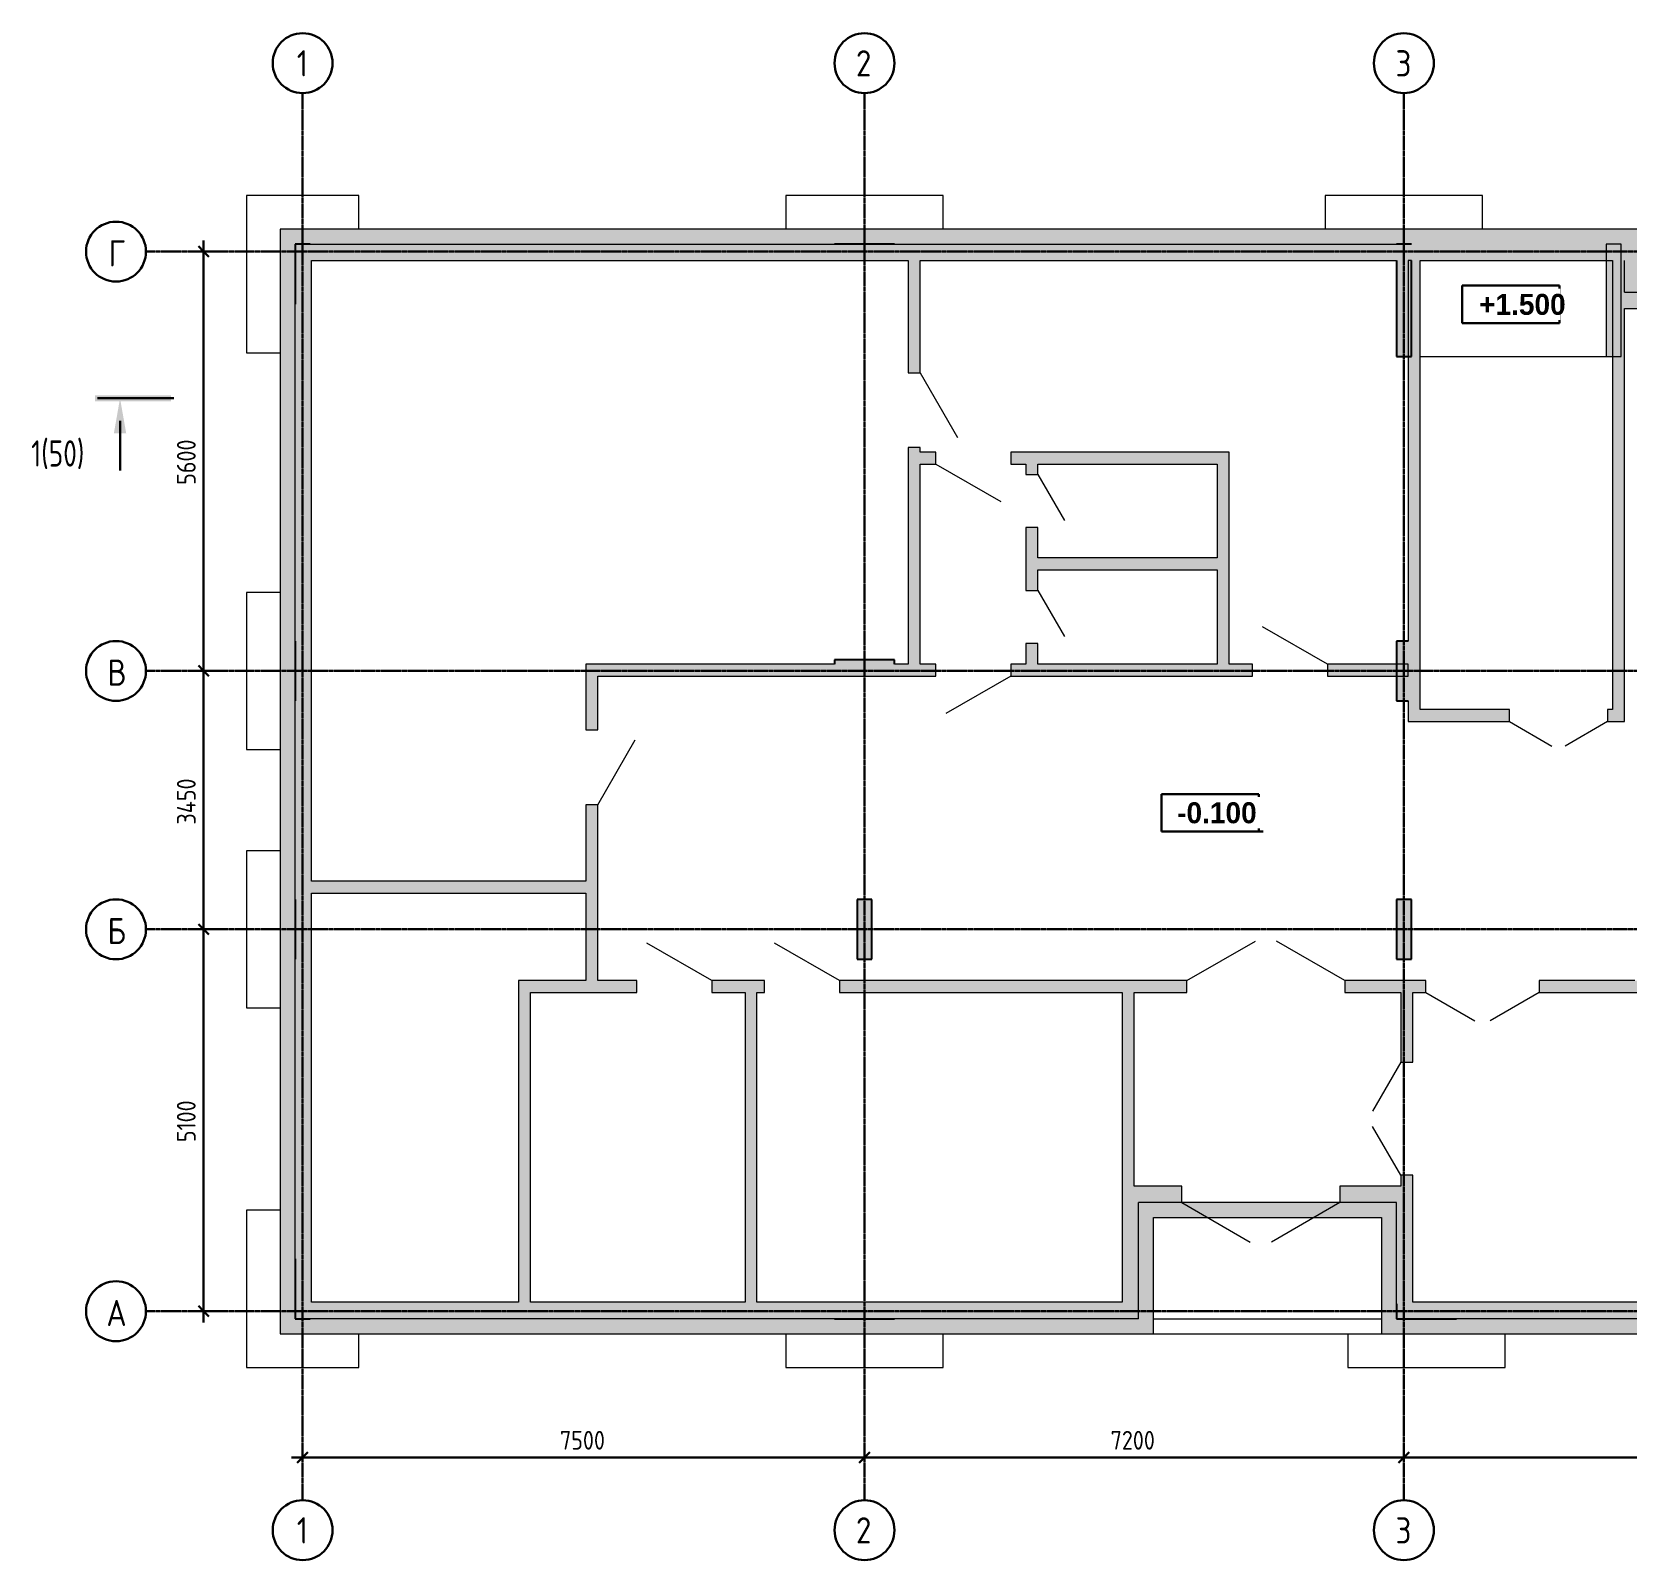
# Model space of a CAD drawing. Header units: millimetres. Extents: x -3614 to 32845, y -3324 to 17085.
# Drawn here: x -3614 to 17666, y -3324 to 17085 of the extents above; entities that cross this region are included whole.
import ezdxf

# ---------------------------------------------------------------- set-up
doc = ezdxf.new("R2010")
doc.units = ezdxf.units.MM
doc.linetypes.add('ADSK_Линия сетки', pattern=[25, 20, -2.5, 0, -2.5])
for name, color, linetype, lineweight in [('A-ANNO-DIMS', 7, 'Continuous', 30), ('A-ANNO-DIMS-100', 7, 'Continuous', 30), ('A-ANNO-NOTE', 7, 'Continuous', 30), ('A-WALL', 7, 'Continuous', 13), ('A-WALL-PATT', 7, 'Continuous', 13), ('G-ANNO-DIMS', 7, 'Continuous', 30), ('G-ANNO-SYMB', 7, 'Continuous', 30), ('I-WALL', 7, 'Continuous', 13), ('S-COLS', 7, 'Continuous', 9), ('S-GRID', 7, 'Continuous', 30), ('S-GRID-IDEN', 7, 'Continuous', 30)]:
    doc.layers.add(name, color=color, linetype=linetype, lineweight=lineweight)
doc.layers.add('A-DOOR', color=5, linetype='Continuous', lineweight=13, true_color=0x0000ff)
doc.layers.add('A-FLOR', color=7, linetype='Continuous', lineweight=13, true_color=0x007f00)
doc.styles.add('GOST Common', font='GOST_Common_SpecSymbol_0.ttf', dxfattribs={"width": 0.9, "height": 350})
doc.styles.add('GOST Common_1', font='GOST_Common_SpecSymbol_0.ttf', dxfattribs={"width": 0.9, "height": 250})
doc.styles.add('GOST Common_2', font='GOST_Common_SpecSymbol_0.ttf', dxfattribs={"width": 0.8, "height": 350})
doc.styles.add('Mipgost_B', font='', dxfattribs={"height": 280})
doc.styles.get('Mipgost_B').set_extended_font_data('Mipgost', bold=True)
doc.dimstyles.new('0_Оси', dxfattribs={"dimscale": 304.8, "dimtxt": 251.428749, "dimasz": 0.463911, "dimexe": 0.492126, "dimexo": 0.492126, "dimgap": 0.098425, "dimtad": 1, "dimdec": 0, "dimzin": 0, "dimdsep": 46, "dimtxsty": 'GOST Common_1', "dimblk1": 'OBLIQUE', "dimblk2": 'OBLIQUE', "dimsah": 1, "dimcen": 0.09, "dimdle": 0.492126, "dimazin": 0, "dimtfac": 1, "dimtdec": 4, "dimtix": 1, "dimtmove": 0, "dimatfit": 3, "dimfxl": 1, "dimtvp": 1, "dimtfill": 1, "dimtolj": 1, "dimtzin": 0, "dimarcsym": 2})

# ---------------------------------------------------------------- blocks, each defined once
blk = doc.blocks.new('AC_Дверь_Однопольная_ДеревяннаяВнутренняя_ГОСТ6629-88 - 960х2080h Л-71763-Этаж 1_ Кладочный план')
at = {"layer": 'A-DOOR', "color": 176, "true_color": 0x00007f}
blk.add_line((500, 80), (-366, 580), dxfattribs=at)
blk = doc.blocks.new('AC_Дверь_Однопольная_ДеревяннаяВнутренняя_ГОСТ6629-88 - 960х2080h-71764-Этаж 1_ Кладочный план')
at = {"layer": 'A-DOOR', "color": 176, "true_color": 0x00007f}
blk.add_line((-500, 80), (366, 580), dxfattribs=at)
blk = doc.blocks.new('Внутренняя дверь 2-Навесная - Один проем вовнутрь_ с порогом - 31173-2003 - ДСВ ДКВн У 2100-2100 М1 ГОСТ 31173-2003-71765-Этаж 1_ Кладочный план')
at = {"layer": 'A-DOOR', "color": 7}
for p, q in [((-1075, -80), (-161, -607)), ((1035, -80), (121, -607))]:
    blk.add_line(p, q, dxfattribs=at)
blk = doc.blocks.new('Внутренняя дверь 2-Навесная - Один проем вовнутрь_ с порогом - 31173-2003 - ДСВ ДКВн У 2100-2100 М1 ГОСТ 31173-2003-46789-Этаж 1_ Кладочный план')
at = {"layer": 'A-DOOR', "color": 7}
for p, q in [((-1075, -110), (-161, -637)), ((1035, -110), (121, -637))]:
    blk.add_line(p, q, dxfattribs=at)
blk = doc.blocks.new('Внутренняя дверь 2-Навесная - Один проем вовнутрь_ с порогом - 31173-2003 - ДСВ ДКВн У 2100-1500 М1 ГОСТ 31173-2003-71762-Этаж 1_ Кладочный план')
at = {"layer": 'A-DOOR', "color": 7}
for p, q in [((-775, -80), (-121, -457)), ((735, -80), (81, -457))]:
    blk.add_line(p, q, dxfattribs=at)
blk = doc.blocks.new('AC_Дверь_Однопольная_ДеревяннаяВнутренняя_ГОСТ6629-88 - 710х2080h-71766-Этаж 1_ Кладочный план')
at = {"layer": 'A-DOOR', "color": 176, "true_color": 0x00007f}
blk.add_line((-355, 80), (260, 435), dxfattribs=at)
blk = doc.blocks.new('Внутренняя дверь 2-Навесная - Один проем вовнутрь_ с порогом - 31173-2003 - ДСВ ДКВн У 2100-1300 М1 ГОСТ 31173-2003-77320-Этаж 1_ Кладочный план')
at = {"layer": 'A-DOOR', "color": 7}
for p, q in [((-675, -80), (-108, -407)), ((635, -80), (68, -407))]:
    blk.add_line(p, q, dxfattribs=at)
blk = doc.blocks.new('Ось сетки - Круг_Ø8 мм-2643-Этаж 1_ Кладочный план')
at = {"layer": 'S-GRID-IDEN'}
for start, end in [(360, 180), (180, 360)]:
    blk.add_arc((0, 0), 4, start, end, dxfattribs=at)
blk = doc.blocks.new('DIMBLOCK1-Этаж 1_ Кладочный план')
at = {"layer": 'A-ANNO-DIMS-100', "color": 150, "true_color": 0x0080ff}
for p, q in [((0, -2005), (0, -1805)), ((0, -1955), (71, -1884)), ((7500, -2005), (7500, -1805)), ((7500, -1955), (7571, -1884)), ((-150, -1955), (7500, -1955)), ((0, -1955), (-71, -2026)), ((0, -1955), (0, -2005)), ((7500, -1955), (7429, -2026)), ((7500, -1955), (7500, -2005))]:
    blk.add_line(p, q, dxfattribs=at)
at = {"layer": 'A-ANNO-DIMS-100', "color": 0, "insert": (3435, -1598), "char_height": 250, "width": 756.84, "attachment_point": 1, "line_spacing_factor": 1.022761, "style": 'GOST Common_1', "bg_fill": 3, "box_fill_scale": 1.25, "bg_fill_color": 256, "bg_fill_true_color": 13158600, "bg_fill_transparency": 0}
blk.add_mtext('7500', dxfattribs=at)
blk = doc.blocks.new('_Oblique')
at = {"color": 0, "linetype": 'ByBlock', "lineweight": -2}
blk.add_line((-0.5, -0.5), (0.5, 0.5), dxfattribs=at)
blk = doc.blocks.new('DIMBLOCK2-Этаж 1_ Кладочный план')
at = {"layer": 'A-ANNO-DIMS-100', "color": 150, "true_color": 0x0080ff}
for p, q in [((7500, -2005), (7500, -1805)), ((7500, -1955), (7571, -1884)), ((14700, -2005), (14700, -1805)), ((14700, -1955), (14771, -1884)), ((7500, -1955), (7429, -2026)), ((7500, -1955), (14700, -1955)), ((7500, -1955), (7500, -2005)), ((14700, -1955), (14629, -2026)), ((14700, -1955), (14700, -2005))]:
    blk.add_line(p, q, dxfattribs=at)
at = {"layer": 'A-ANNO-DIMS-100', "color": 0, "insert": (10785, -1598), "char_height": 250, "width": 756.84, "attachment_point": 1, "line_spacing_factor": 1.022761, "style": 'GOST Common_1', "bg_fill": 3, "box_fill_scale": 1.25, "bg_fill_color": 256, "bg_fill_true_color": 13158600, "bg_fill_transparency": 0}
blk.add_mtext('7200', dxfattribs=at)
blk = doc.blocks.new('DIMBLOCK3-Этаж 1_ Кладочный план')
at = {"layer": 'A-ANNO-DIMS-100', "color": 150, "true_color": 0x0080ff}
for p, q in [((14700, -2005), (14700, -1805)), ((14700, -1955), (14771, -1884)), ((21900, -2005), (21900, -1805)), ((21900, -1955), (21971, -1884)), ((14700, -1955), (14629, -2026)), ((14700, -1955), (21900, -1955)), ((14700, -1955), (14700, -2005)), ((21900, -1955), (21829, -2026)), ((21900, -1955), (21900, -2005))]:
    blk.add_line(p, q, dxfattribs=at)
at = {"layer": 'A-ANNO-DIMS-100', "color": 0, "insert": (17985, -1598), "char_height": 250, "width": 756.84, "attachment_point": 1, "line_spacing_factor": 1.022761, "style": 'GOST Common_1', "bg_fill": 3, "box_fill_scale": 1.25, "bg_fill_color": 256, "bg_fill_true_color": 13158600, "bg_fill_transparency": 0}
blk.add_mtext('7200', dxfattribs=at)
blk = doc.blocks.new('DIMBLOCK5-Этаж 1_ Кладочный план')
at = {"layer": 'A-ANNO-DIMS-100', "color": 150, "true_color": 0x0080ff}
for p, q in [((-1322, 14300), (-1322, 8550)), ((-1322, 14150), (-1392, 14221)), ((-1372, 14150), (-1172, 14150)), ((-1322, 14150), (-1372, 14150)), ((-1322, 14150), (-1251, 14079)), ((-1322, 8550), (-1392, 8621)), ((-1372, 8550), (-1172, 8550)), ((-1322, 8550), (-1372, 8550)), ((-1322, 8550), (-1251, 8479))]:
    blk.add_line(p, q, dxfattribs=at)
at = {"layer": 'A-ANNO-DIMS-100', "color": 0, "insert": (-1678, 11035), "char_height": 250, "width": 756.84, "attachment_point": 1, "rotation": 90, "line_spacing_factor": 1.022761, "style": 'GOST Common_1', "bg_fill": 3, "box_fill_scale": 1.25, "bg_fill_color": 256, "bg_fill_true_color": 13158600, "bg_fill_transparency": 0}
blk.add_mtext('5600', dxfattribs=at)
blk = doc.blocks.new('DIMBLOCK6-Этаж 1_ Кладочный план')
at = {"layer": 'A-ANNO-DIMS-100', "color": 150, "true_color": 0x0080ff}
for p, q in [((-1322, 8550), (-1392, 8621)), ((-1372, 8550), (-1172, 8550)), ((-1322, 8550), (-1372, 8550)), ((-1322, 8550), (-1322, 5100)), ((-1322, 8550), (-1251, 8479)), ((-1322, 5100), (-1392, 5171)), ((-1372, 5100), (-1172, 5100)), ((-1322, 5100), (-1372, 5100)), ((-1322, 5100), (-1251, 5029))]:
    blk.add_line(p, q, dxfattribs=at)
at = {"layer": 'A-ANNO-DIMS-100', "color": 0, "insert": (-1678, 6499), "char_height": 250, "width": 782.41, "attachment_point": 1, "rotation": 90, "line_spacing_factor": 1.022761, "style": 'GOST Common_1', "bg_fill": 3, "box_fill_scale": 1.25, "bg_fill_color": 256, "bg_fill_true_color": 13158600, "bg_fill_transparency": 0}
blk.add_mtext('3450', dxfattribs=at)
blk = doc.blocks.new('DIMBLOCK7-Этаж 1_ Кладочный план')
at = {"layer": 'A-ANNO-DIMS-100', "color": 150, "true_color": 0x0080ff}
for p, q in [((-1322, 5100), (-1392, 5171)), ((-1372, 5100), (-1172, 5100)), ((-1322, 5100), (-1372, 5100)), ((-1322, 5100), (-1322, -150)), ((-1322, 5100), (-1251, 5029)), ((-1322, 0), (-1392, 71)), ((-1372, 0), (-1172, 0)), ((-1322, 0), (-1372, 0)), ((-1322, 0), (-1251, -71))]:
    blk.add_line(p, q, dxfattribs=at)
at = {"layer": 'A-ANNO-DIMS-100', "color": 0, "insert": (-1678, 2258), "char_height": 250, "width": 700.59, "attachment_point": 1, "rotation": 90, "line_spacing_factor": 1.022761, "style": 'GOST Common_1', "bg_fill": 3, "box_fill_scale": 1.25, "bg_fill_color": 256, "bg_fill_true_color": 13158600, "bg_fill_transparency": 0}
blk.add_mtext('5100', dxfattribs=at)
blk = doc.blocks.new('Разрез - Номер вида спереди_лист 3_5 мм-93906-Этаж 1_ Кладочный план')
at = {"layer": 'G-ANNO-SYMB'}
for points in [[(9.8, 0.4), (9.8, -0.39), (-0.33, -0.39), (-0.33, 0.4)], [(2.18, -4.67), (3, 0), (3.82, -4.67)]]:
    blk.add_hatch(color=256, dxfattribs=at).paths.add_polyline_path(points)
blk.add_line((3, -3), (3, -9.66), dxfattribs=at)
blk = doc.blocks.new('Высотные отметки - Рамка вверх-88962-Этаж 1_ Кладочный план')
at = {"layer": 'A-ANNO-NOTE'}
for p, q in [((-13, 0), (-13, 5)), ((-13, 5), (0, 5)), ((0, 5), (0, 0)), ((0, 0), (-13, 0))]:
    blk.add_line(p, q, dxfattribs=at)

msp = doc.modelspace()

# ---------------------------------------------------------------- hatches: boundary and pattern name
at = {"layer": 'A-WALL-PATT', "true_color": 0xafbeb9}
for points in [[(-300, -300), (-100, -300), (-100, 14450), (-300, 14450), (-300, 6464.3)], [(17642.5, 14250), (17642.5, 14450), (-100, 14450), (-100, 14250), (17475.6, 14250)], [(17642.5, 13610), (17842.5, 13610), (17842.5, 14450), (17642.5, 14450), (17642.5, 13810.2)], [(14400, 1250), (14600, 1250), (14600, 1450), (11157.5, 1450), (11157.5, 1250), (11357.5, 1250)], [(11357.5, -300), (11357.5, 1250), (11157.5, 1250), (11157.5, -300)], [(14600, -100), (14600, 1250), (14400, 1250), (14400, -100)], [(-100, -300), (11157.5, -300), (11157.5, -100), (-100, -100)], [(30000, -300), (30000, -100), (14400, -100), (14400, -300), (25404.3, -300)]]:
    msp.add_hatch(color=9, dxfattribs=at).paths.add_polyline_path(points)
at = {"layer": 'A-WALL-PATT', "true_color": 0xff0000}
for points in [[(-100, 13450), (100, 13450), (100, 14250), (-100, 14250)], [(7100, 14050), (7900, 14050), (7900, 14250), (7100, 14250)], [(14600, 12750), (14800, 12750), (14800, 14250), (14600, 14250), (14600, 14030)], [(100, 8150), (100, 8950), (-100, 8950), (-100, 8150)], [(14800, 8150), (14800, 8950), (14600, 8950), (14600, 8150), (14757.5, 8150)], [(7900, 8500), (7900, 8700), (7100, 8700), (7100, 8500)], [(100, 4700), (100, 5500), (-100, 5500), (-100, 4700)], [(100, -100), (100, 700), (-100, 700), (-100, -100)], [(7900, -100), (7900, 100), (7100, 100), (7100, -100)], [(15400, -100), (15400, 100), (14600, 100), (14600, -100), (14832.7, -100)]]:
    msp.add_hatch(color=1, dxfattribs=at).paths.add_polyline_path(points)
at = {"layer": 'A-WALL-PATT', "true_color": 0x800000}
for points in [[(100, 120), (120, 120), (120, 14250), (100, 14250), (100, 13450), (-100, 13450), (-100, 8950), (100, 8950), (100, 8150), (-100, 8150), (-100, 5500), (100, 5500), (100, 4700), (-100, 4700), (-100, 700), (100, 700)], [(14917.5, 8034.6), (14917.5, 14030), (14757.5, 14030), (14757.5, 8950), (14800, 8950), (14800, 8150), (14757.5, 8150), (14757.5, 8034.6), (14832.7, 8034.6)], [(17642.5, 8034.6), (17642.5, 14030), (17482.5, 14030), (17482.5, 8034.6)], [(12207.5, 8640), (12367.5, 8640), (12367.5, 11472.5), (12207.5, 11472.5), (12207.5, 9900)], [(12207.5, 9900), (12207.5, 10060), (9812.5, 10060), (9812.5, 9900)], [(3780, 5582.5), (3780, 5742.5), (120, 5742.5), (120, 5582.5)], [(3040, 120), (3040, 4415), (2880, 4415), (2880, 120)], [(6065, 120), (6065, 4255), (5905, 4255), (5905, 120)], [(11097.5, 1670), (11097.5, 4255), (10937.5, 4255), (10937.5, 1670)], [(11157.5, -100), (11157.5, 1450), (10937.5, 1450), (10937.5, -100)], [(14600, 120), (14820, 120), (14820, 1450), (14600, 1450), (14600, 587.5)], [(10937.5, -100), (10937.5, 120), (100, 120), (100, -100), (7100, -100), (7100, 100), (7900, 100), (7900, -100)], [(18830, -100), (18830, 120), (14600, 120), (14600, 100), (15400, 100), (15400, -100)]]:
    msp.add_hatch(color=16, dxfattribs=at).paths.add_polyline_path(points)
h = msp.add_hatch(color=16, dxfattribs=at)
h.paths.add_polyline_path([(17482.5, 14030), (17642.5, 14030), (17642.5, 14250), (14800, 14250), (14800, 14030), (17475.6, 14030)])
h.paths.add_polyline_path([(14600, 14030), (14600, 14250), (7900, 14250), (7900, 14050), (7100, 14050), (7100, 14250), (120, 14250), (120, 14030), (8242.5, 14030)])
h = msp.add_hatch(color=16, dxfattribs=at)
h.paths.add_polyline_path([(8082.5, 8640), (8242.5, 8640), (8242.5, 11532.5), (8082.5, 11532.5)])
h.paths.add_polyline_path([(8082.5, 12532.5), (8242.5, 12532.5), (8242.5, 14030), (8082.5, 14030)])
h = msp.add_hatch(color=16, dxfattribs=at)
h.paths.add_polyline_path([(19324.3, 13390), (19324.3, 13610), (19107.5, 13610), (19107.5, 13390), (19207.5, 13390)])
h.paths.add_polyline_path([(17867.5, 13390), (17867.5, 13610), (17642.5, 13610), (17642.5, 13390)])
h = msp.add_hatch(color=16, dxfattribs=at)
h.paths.add_polyline_path([(12207.5, 11312.5), (12207.5, 11472.5), (9452.5, 11472.5), (9452.5, 11312.5), (9812.5, 11312.5)])
h.paths.add_polyline_path([(8242.5, 11312.5), (8452.5, 11312.5), (8452.5, 11472.5), (8242.5, 11472.5)])
h = msp.add_hatch(color=16, dxfattribs=at)
h.paths.add_polyline_path([(9652.5, 8640), (9812.5, 8640), (9812.5, 8915), (9652.5, 8915)])
h.paths.add_polyline_path([(9652.5, 9625), (9812.5, 9625), (9812.5, 10465), (9652.5, 10465)])
h.paths.add_polyline_path([(9652.5, 11175), (9812.5, 11175), (9812.5, 11312.5), (9652.5, 11312.5)])
h = msp.add_hatch(color=16, dxfattribs=at)
h.paths.add_polyline_path([(14757.5, 8480), (14757.5, 8640), (13680, 8640), (13680, 8480)])
h.paths.add_polyline_path([(12680, 8480), (12680, 8640), (9452.5, 8640), (9452.5, 8480), (9546.9, 8480)])
h.paths.add_polyline_path([(8452.5, 8480), (8452.5, 8640), (7900, 8640), (7900, 8500), (7100, 8500), (7100, 8640), (3780, 8640), (3780, 8480), (4261.1, 8480)])
h = msp.add_hatch(color=16, dxfattribs=at)
h.paths.add_polyline_path([(3940, 4415), (3940, 6762.5), (3780, 6762.5), (3780, 4415)])
h.paths.add_polyline_path([(3940, 7762.5), (3940, 8480), (3780, 8480), (3780, 7762.5)])
h = msp.add_hatch(color=16, dxfattribs=at)
h.paths.add_polyline_path([(17642.5, 7874.6), (17642.5, 8034.6), (17417.5, 8034.6), (17417.5, 7874.6)])
h.paths.add_polyline_path([(16107.5, 7874.6), (16107.5, 8034.6), (14757.5, 8034.6), (14757.5, 7874.6), (14832.7, 7874.6)])
h = msp.add_hatch(color=16, dxfattribs=at)
h.paths.add_polyline_path([(18830, 4255), (18830, 4415), (16505, 4415), (16505, 4255)])
h.paths.add_polyline_path([(14995, 4255), (14995, 4415), (13913.7, 4415), (13913.7, 4255), (14832.7, 4255)])
h.paths.add_polyline_path([(11803.7, 4255), (11803.7, 4415), (7165, 4415), (7165, 4255), (11097.5, 4255)])
h.paths.add_polyline_path([(6065, 4255), (6165, 4255), (6165, 4415), (5462.5, 4415), (5462.5, 4255), (5905, 4255)])
h.paths.add_polyline_path([(4261.1, 4255), (4462.5, 4255), (4462.5, 4415), (3040, 4415), (3040, 4255)])
h = msp.add_hatch(color=16, dxfattribs=at)
h.paths.add_polyline_path([(14820, 1670), (14820, 1815), (14660, 1815), (14660, 1670)])
h.paths.add_polyline_path([(14820, 3325), (14820, 4255), (14660, 4255), (14660, 3325)])
h = msp.add_hatch(color=16, dxfattribs=at)
h.paths.add_polyline_path([(14820, 1450), (14820, 1670), (13845, 1670), (13845, 1450), (14600, 1450)])
h.paths.add_polyline_path([(11735, 1450), (11735, 1670), (10937.5, 1670), (10937.5, 1450), (11157.5, 1450)])
at = {"layer": 'S-COLS', "true_color": 0xff0000}
for points in [[(17600, 12750), (17600, 14250), (17400, 14250), (17400, 12750), (17475.6, 12750)], [(7600, 4700), (7600, 5500), (7400, 5500), (7400, 4700)], [(14800, 4700), (14800, 5500), (14600, 5500), (14600, 4700)]]:
    msp.add_hatch(color=1, dxfattribs=at).paths.add_polyline_path(points)

# ---------------------------------------------------------------- linework, layer by layer
at = {"layer": 'A-FLOR'}
for p, q in [((750, 14900), (-750, 14900)), ((-750, 14900), (-750, 12800)), ((750, 14450), (750, 14900)), ((8550, 14900), (6450, 14900)), ((6450, 14900), (6450, 14450)), ((8550, 14450), (8550, 14900)), ((15750, 14900), (13650, 14900)), ((13650, 14900), (13650, 14450)), ((15750, 14450), (15750, 14900)), ((-750, 12800), (-300, 12800)), ((14917.5, 12750), (17400, 12750)), ((-750, 9600), (-750, 7500)), ((-300, 9600), (-750, 9600)), ((-750, 7500), (-300, 7500)), ((-750, 6150), (-750, 4050)), ((-300, 6150), (-750, 6150)), ((-750, 4050), (-300, 4050)), ((-750, 1350), (-750, -750)), ((-300, 1350), (-750, 1350)), ((11357.5, -100), (14400, -100)), ((750, -750), (750, -300)), ((6450, -300), (6450, -750)), ((8550, -750), (8550, -300)), ((11357.5, -300), (14400, -300)), ((13950, -300), (13950, -750)), ((16050, -750), (16050, -300)), ((-750, -750), (750, -750)), ((6450, -750), (8550, -750)), ((13950, -750), (16050, -750))]:
    msp.add_line(p, q, dxfattribs=at)
at = {"layer": 'A-WALL'}
for p, q in [((-300, 14450), (-300, -300)), ((17842.5, 14450), (-300, 14450)), ((-100, -100), (-100, 14250)), ((-100, 14250), (14800, 14250)), ((17642.5, 13610), (19324.3, 13610)), ((14600, 1450), (11157.5, 1450)), ((14600, -100), (14600, 1450)), ((11357.5, 1250), (14400, 1250)), ((11357.5, -300), (11357.5, 1250)), ((14400, 1250), (14400, -300)), ((11157.5, -100), (-100, -100)), ((30000, -100), (14600, -100)), ((-300, -300), (11357.5, -300)), ((14400, -300), (30200, -300))]:
    msp.add_line(p, q, dxfattribs=at)
at = {"layer": 'A-WALL', "color": 1, "lineweight": 25, "true_color": 0xff0000}
for p, q in [((100, 14250), (-100, 14250)), ((-100, 14250), (-100, 13450)), ((7900, 14250), (7100, 14250)), ((14800, 14250), (14600, 14250)), ((14600, 14030), (14600, 12750)), ((14800, 12750), (14800, 14030)), ((14600, 12750), (14800, 12750)), ((-100, 8950), (-100, 8150)), ((14757.5, 8950), (14600, 8950)), ((14600, 8950), (14600, 8150)), ((7100, 8700), (7100, 8640)), ((7900, 8700), (7100, 8700)), ((7900, 8640), (7900, 8700)), ((14600, 8150), (14757.5, 8150)), ((-100, 5500), (-100, 4700)), ((-100, 700), (-100, -100)), ((14600, 100), (14600, -100)), ((-100, -100), (100, -100)), ((7100, -100), (7900, -100)), ((14600, -100), (15400, -100))]:
    msp.add_line(p, q, dxfattribs=at)
at = {"layer": 'G-ANNO-DIMS'}
msp.add_line((12820.1, 6406.6), (12764.8, 6406.6), dxfattribs=at)
at = {"layer": 'I-WALL'}
for p, q in [((120, 5742.5), (120, 14030)), ((120, 14030), (8082.5, 14030)), ((8082.5, 14030), (8082.5, 12532.5)), ((8242.5, 14030), (14600, 14030)), ((8242.5, 12532.5), (8242.5, 14030)), ((14757.5, 14030), (14757.5, 8950)), ((14800, 14030), (14757.5, 14030)), ((14917.5, 14030), (17482.5, 14030)), ((14917.5, 8034.6), (14917.5, 14030)), ((17482.5, 14030), (17482.5, 8034.6)), ((17642.5, 13610), (17642.5, 14030)), ((17642.5, 7874.6), (17642.5, 13390)), ((17642.5, 13390), (17867.5, 13390)), ((8082.5, 12532.5), (8242.5, 12532.5)), ((8242.5, 11532.5), (8082.5, 11532.5)), ((8082.5, 11532.5), (8082.5, 8640)), ((8242.5, 11472.5), (8242.5, 11532.5)), ((8452.5, 11472.5), (8242.5, 11472.5)), ((8242.5, 8640), (8242.5, 11312.5)), ((8242.5, 11312.5), (8452.5, 11312.5)), ((8452.5, 11312.5), (8452.5, 11472.5)), ((12367.5, 11472.5), (9452.5, 11472.5)), ((9452.5, 11472.5), (9452.5, 11312.5)), ((9452.5, 11312.5), (9652.5, 11312.5)), ((9652.5, 11312.5), (9652.5, 11175)), ((9812.5, 11312.5), (12207.5, 11312.5)), ((9812.5, 11175), (9812.5, 11312.5)), ((12207.5, 11312.5), (12207.5, 10060)), ((12367.5, 8640), (12367.5, 11472.5)), ((9652.5, 11175), (9812.5, 11175)), ((9812.5, 10465), (9652.5, 10465)), ((9652.5, 10465), (9652.5, 9625)), ((9812.5, 10060), (9812.5, 10465)), ((12207.5, 10060), (9812.5, 10060)), ((9812.5, 9900), (12207.5, 9900)), ((9812.5, 9625), (9812.5, 9900)), ((12207.5, 9900), (12207.5, 8640)), ((9652.5, 9625), (9812.5, 9625)), ((9812.5, 8915), (9652.5, 8915)), ((9652.5, 8915), (9652.5, 8640)), ((9812.5, 8640), (9812.5, 8915)), ((7100, 8640), (3780, 8640)), ((3780, 8640), (3780, 7762.5)), ((8082.5, 8640), (7900, 8640)), ((8452.5, 8640), (8242.5, 8640)), ((8452.5, 8480), (8452.5, 8640)), ((9652.5, 8640), (9452.5, 8640)), ((9452.5, 8640), (9452.5, 8480)), ((12207.5, 8640), (9812.5, 8640)), ((12680, 8640), (12367.5, 8640)), ((12680, 8480), (12680, 8640)), ((14757.5, 8640), (13680, 8640)), ((13680, 8640), (13680, 8480)), ((14757.5, 8480), (14757.5, 8640)), ((3940, 8480), (8452.5, 8480)), ((3940, 7762.5), (3940, 8480)), ((9452.5, 8480), (12680, 8480)), ((13680, 8480), (14757.5, 8480)), ((14757.5, 8150), (14757.5, 7874.6)), ((14757.5, 7874.6), (16107.5, 7874.6)), ((16107.5, 8034.6), (14917.5, 8034.6)), ((16107.5, 7874.6), (16107.5, 8034.6)), ((17482.5, 8034.6), (17417.5, 8034.6)), ((17417.5, 8034.6), (17417.5, 7874.6)), ((17417.5, 7874.6), (17642.5, 7874.6)), ((3780, 7762.5), (3940, 7762.5)), ((3940, 6762.5), (3780, 6762.5)), ((3780, 6762.5), (3780, 5742.5)), ((3940, 4415), (3940, 6762.5)), ((3780, 5742.5), (120, 5742.5)), ((120, 120), (120, 5582.5)), ((120, 5582.5), (3780, 5582.5)), ((3780, 5582.5), (3780, 4415)), ((3780, 4415), (2880, 4415)), ((2880, 4415), (2880, 120)), ((4462.5, 4415), (3940, 4415)), ((4462.5, 4255), (4462.5, 4415)), ((6165, 4415), (5462.5, 4415)), ((5462.5, 4415), (5462.5, 4255)), ((6165, 4255), (6165, 4415)), ((11803.7, 4415), (7165, 4415)), ((7165, 4415), (7165, 4255)), ((11803.7, 4255), (11803.7, 4415)), ((14995, 4415), (13913.7, 4415)), ((13913.7, 4415), (13913.7, 4255)), ((14995, 4255), (14995, 4415)), ((17782.5, 4415), (16505, 4415)), ((16505, 4415), (16505, 4255)), ((3040, 4255), (4462.5, 4255)), ((3040, 120), (3040, 4255)), ((5462.5, 4255), (5905, 4255)), ((5905, 4255), (5905, 120)), ((6065, 4255), (6165, 4255)), ((6065, 120), (6065, 4255)), ((7165, 4255), (10937.5, 4255)), ((10937.5, 4255), (10937.5, 120)), ((11097.5, 4255), (11803.7, 4255)), ((11097.5, 1670), (11097.5, 4255)), ((13913.7, 4255), (14660, 4255)), ((14660, 4255), (14660, 3325)), ((14820, 3325), (14820, 4255)), ((14820, 4255), (14995, 4255)), ((16505, 4255), (18830, 4255)), ((14660, 3325), (14820, 3325)), ((14820, 1815), (14660, 1815)), ((14660, 1815), (14660, 1670)), ((14820, 120), (14820, 1815)), ((11735, 1670), (11097.5, 1670)), ((11735, 1450), (11735, 1670)), ((14660, 1670), (13845, 1670)), ((13845, 1670), (13845, 1450)), ((11157.5, -100), (11157.5, 1450)), ((2880, 120), (120, 120)), ((5905, 120), (3040, 120)), ((10937.5, 120), (6065, 120)), ((18830, 120), (14820, 120))]:
    msp.add_line(p, q, dxfattribs=at)
at = {"layer": 'S-COLS', "color": 1, "true_color": 0xff0000}
for p, q in [((17600, 14250), (17400, 14250)), ((17400, 14250), (17400, 12750)), ((17600, 12750), (17600, 14250)), ((17400, 12750), (17600, 12750))]:
    msp.add_line(p, q, dxfattribs=at)
at = {"layer": 'S-COLS', "color": 1, "lineweight": 25, "true_color": 0xff0000}
for p, q in [((7600, 5500), (7400, 5500)), ((7400, 5500), (7400, 4700)), ((7600, 4700), (7600, 5500)), ((14800, 5500), (14600, 5500)), ((14600, 5500), (14600, 4700)), ((14800, 4700), (14800, 5500)), ((7400, 4700), (7600, 4700)), ((14600, 4700), (14800, 4700))]:
    msp.add_line(p, q, dxfattribs=at)
at = {"layer": 'S-GRID', "color": 150, "linetype": 'ADSK_Линия сетки', "true_color": 0x0080ff}
for p, q in [((0, -2523.6), (0, 16266.7)), ((7500, -2523.6), (7500, 16266.7)), ((14700, -2523.6), (14700, 16266.7)), ((-2091.2, 14150), (32027.3, 14150)), ((-2091.2, 8550), (32027.3, 8550)), ((-2091.2, 5100), (32027.3, 5100)), ((-2091.2, 0), (32027.3, 0))]:
    msp.add_line(p, q, dxfattribs=at)

# ---------------------------------------------------------------- block references
at = {"layer": 'A-DOOR', "color": 8, "true_color": 0x7f7f7f}
for name, p, rotation in [('AC_Дверь_Однопольная_ДеревяннаяВнутренняя_ГОСТ6629-88 - 960х2080h-71764-Этаж 1_ Кладочный план', (8162.5, 12032.5), 269.9999999999999), ('AC_Дверь_Однопольная_ДеревяннаяВнутренняя_ГОСТ6629-88 - 960х2080h Л-71763-Этаж 1_ Кладочный план', (8952.5, 11392.5), 180), ('AC_Дверь_Однопольная_ДеревяннаяВнутренняя_ГОСТ6629-88 - 710х2080h-71766-Этаж 1_ Кладочный план', (9732.5, 10820), 269.9999999999999), ('AC_Дверь_Однопольная_ДеревяннаяВнутренняя_ГОСТ6629-88 - 710х2080h-71766-Этаж 1_ Кладочный план', (9732.5, 9270), 269.9999999999999), ('AC_Дверь_Однопольная_ДеревяннаяВнутренняя_ГОСТ6629-88 - 960х2080h-71764-Этаж 1_ Кладочный план', (8952.5, 8560), 180), ('AC_Дверь_Однопольная_ДеревяннаяВнутренняя_ГОСТ6629-88 - 960х2080h Л-71763-Этаж 1_ Кладочный план', (3860, 7262.5), 269.9999999999999)]:
    msp.add_blockref(name, p, dxfattribs=dict(at, rotation=rotation))
for p in [(13180, 8560), (4962.5, 4335), (6665, 4335)]:
    msp.add_blockref('AC_Дверь_Однопольная_ДеревяннаяВнутренняя_ГОСТ6629-88 - 960х2080h Л-71763-Этаж 1_ Кладочный план', p, dxfattribs=at)
at = {"layer": 'A-DOOR', "color": 7}
for name, p in [('Внутренняя дверь 2-Навесная - Один проем вовнутрь_ с порогом - 31173-2003 - ДСВ ДКВн У 2100-1300 М1 ГОСТ 31173-2003-77320-Этаж 1_ Кладочный план', (16782.5, 7954.6)), ('Внутренняя дверь 2-Навесная - Один проем вовнутрь_ с порогом - 31173-2003 - ДСВ ДКВн У 2100-1500 М1 ГОСТ 31173-2003-71762-Этаж 1_ Кладочный план', (15770, 4335)), ('Внутренняя дверь 2-Навесная - Один проем вовнутрь_ с порогом - 31173-2003 - ДСВ ДКВн У 2100-2100 М1 ГОСТ 31173-2003-46789-Этаж 1_ Кладочный план', (12810, 1560))]:
    msp.add_blockref(name, p, dxfattribs=at)
for name, p, rotation in [('Внутренняя дверь 2-Навесная - Один проем вовнутрь_ с порогом - 31173-2003 - ДСВ ДКВн У 2100-2100 М1 ГОСТ 31173-2003-71765-Этаж 1_ Кладочный план', (12838.7, 4335), 180), ('Внутренняя дверь 2-Навесная - Один проем вовнутрь_ с порогом - 31173-2003 - ДСВ ДКВн У 2100-1500 М1 ГОСТ 31173-2003-71762-Этаж 1_ Кладочный план', (14740, 2550), 269.9999999999999)]:
    msp.add_blockref(name, p, dxfattribs=dict(at, rotation=rotation))
at = {"layer": 'G-ANNO-DIMS', "xscale": 99.99999999999993, "yscale": 99.99999999999993, "zscale": 99.99999999999993}
for p in [(16777, 13195.5), (12764.8, 6406.6)]:
    msp.add_blockref('Высотные отметки - Рамка вверх-88962-Этаж 1_ Кладочный план', p, dxfattribs=at)
at = {"layer": 'S-GRID-IDEN', "xscale": 99.99999999999993, "yscale": 99.99999999999993, "zscale": 99.99999999999993}
for p in [(0, 16666.7), (7500, 16666.7), (14700, 16666.7), (0, -2923.6), (7500, -2923.6), (14700, -2923.6)]:
    msp.add_blockref('Ось сетки - Круг_Ø8 мм-2643-Этаж 1_ Кладочный план', p, dxfattribs=at)
at = {"layer": 'S-GRID-IDEN', "xscale": 99.99999999999993, "yscale": 99.99999999999993, "zscale": 99.99999999999993, "rotation": 269.9999999999994}
for p in [(-2491.2, 14150), (-2491.2, 8550), (-2491.2, 5100), (-2491.2, 0)]:
    msp.add_blockref('Ось сетки - Круг_Ø8 мм-2643-Этаж 1_ Кладочный план', p, dxfattribs=at)

# ---------------------------------------------------------------- texts
at = {"layer": 'G-ANNO-SYMB', "insert": (-3623.6, 11629.5), "char_height": 350, "width": 923.544, "attachment_point": 1, "style": 'GOST Common_2'}
msp.add_mtext('1(50)', dxfattribs=at)
at = {"layer": 'S-GRID-IDEN', "char_height": 350, "attachment_point": 1, "style": 'GOST Common'}
for s, insert, width in [('\\fGOST Common|b0|i0|c204|p34|;\\W.9;1', (-78.2, 16839.2), 187.595), ('\\fGOST Common|b0|i0|c204|p34|;\\W.9;2', (7386.2, 16839.2), 274.177), ('\\fGOST Common|b0|i0|c204|p34|;\\W.9;3', (14588.9, 16839.2), 266.962), ('\\fGOST Common|b0|i0|c204|p34|;\\W.9;Г', (-2589.7, 14302.6), 274.177), ('\\fGOST Common|b0|i0|c204|p34|;\\W.9;В', (-2604.6, 8702.6), 310.253), ('\\fGOST Common|b0|i0|c204|p34|;\\W.9;Б', (-2604.6, 5252.6), 310.253), ('\\fGOST Common|b0|i0|c204|p34|;\\W.9;А', (-2619.4, 152.6), 346.329), ('\\fGOST Common|b0|i0|c204|p34|;\\W.9;1', (-78.2, -2751.1), 187.595), ('\\fGOST Common|b0|i0|c204|p34|;\\W.9;2', (7386.2, -2751.1), 274.177), ('\\fGOST Common|b0|i0|c204|p34|;\\W.9;3', (14588.9, -2751.1), 266.962)]:
    msp.add_mtext(s, dxfattribs=dict(at, insert=insert, width=width))

# ---------------------------------------------------------------- next in the draw order: texts
at = {"layer": 'G-ANNO-DIMS', "char_height": 280, "attachment_point": 1, "line_spacing_factor": 0.919238, "style": 'Mipgost_B', "bg_fill": 3, "box_fill_scale": 1.25, "bg_fill_color": 256, "bg_fill_true_color": 13158600, "bg_fill_transparency": 0}
for s, insert, width in [('+1.500', (15703.8, 13585.6), 1015.811), ('-0.100', (11673.2, 6796.7), 1059.977)]:
    msp.add_mtext(s, dxfattribs=dict(at, insert=insert, width=width))

# ---------------------------------------------------------------- next in the draw order: dimensions: what is measured, and where the dimension line sits
at = {"layer": 'A-ANNO-DIMS', "color": 150, "true_color": 0x0080ff}
dim = msp.add_linear_dim(base=(-1321.7, 8550), p1=(-1221.7, 14150), p2=(-1221.7, 8550), angle=90, dimstyle='0_Оси', override={"dimpost": '<>', "dimfxl": 5600}, dxfattribs=at)
dim.commit()
dim.dimension.update_dxf_attribs({"geometry": 'DIMBLOCK5-Этаж 1_ Кладочный план', "text_midpoint": (-1476.7, 11350)})
dim = msp.add_linear_dim(base=(7500, -1954.9), p1=(0, -1854.9), p2=(7500, -1854.9), dimstyle='0_Оси', override={"dimpost": '<>', "dimfxl": 7500}, dxfattribs=at)
dim.commit()
dim.dimension.update_dxf_attribs({"geometry": 'DIMBLOCK1-Этаж 1_ Кладочный план', "text_midpoint": (3750, -1799.9)})

# ---------------------------------------------------------------- next in the draw order: linework, layer by layer
at = {"layer": 'G-ANNO-SYMB'}
msp.add_line((-2737.3, 12192), (-1721.4, 12192), dxfattribs=at)

# ---------------------------------------------------------------- next in the draw order: block references
at = {"layer": 'G-ANNO-SYMB', "xscale": 99.99999999999993, "yscale": 99.99999999999993, "zscale": 99.99999999999993}
msp.add_blockref('Разрез - Номер вида спереди_лист 3_5 мм-93906-Этаж 1_ Кладочный план', (-2737.3, 12192), dxfattribs=at)

# ---------------------------------------------------------------- next in the draw order: dimensions: what is measured, and where the dimension line sits
at = {"layer": 'A-ANNO-DIMS', "color": 150, "true_color": 0x0080ff}
dim = msp.add_linear_dim(base=(-1321.7, 5100), p1=(-1221.7, 8550), p2=(-1221.7, 5100), angle=90, dimstyle='0_Оси', override={"dimpost": '<>', "dimfxl": 3450}, dxfattribs=at)
dim.commit()
dim.dimension.update_dxf_attribs({"geometry": 'DIMBLOCK6-Этаж 1_ Кладочный план', "text_midpoint": (-1476.7, 6825)})
dim = msp.add_linear_dim(base=(14700, -1954.9), p1=(7500, -1854.9), p2=(14700, -1854.9), dimstyle='0_Оси', override={"dimpost": '<>', "dimfxl": 7200}, dxfattribs=at)
dim.commit()
dim.dimension.update_dxf_attribs({"geometry": 'DIMBLOCK2-Этаж 1_ Кладочный план', "text_midpoint": (11100, -1799.9)})

# ---------------------------------------------------------------- next in the draw order: dimensions: what is measured, and where the dimension line sits
dim = msp.add_linear_dim(base=(-1321.7, 0), p1=(-1221.7, 5100), p2=(-1221.7, 0), angle=90, dimstyle='0_Оси', override={"dimpost": '<>', "dimfxl": 5100}, dxfattribs=at)
dim.commit()
dim.dimension.update_dxf_attribs({"geometry": 'DIMBLOCK7-Этаж 1_ Кладочный план', "text_midpoint": (-1476.7, 2550)})
dim = msp.add_linear_dim(base=(21900, -1954.9), p1=(14700, -1854.9), p2=(21900, -1854.9), dimstyle='0_Оси', override={"dimpost": '<>', "dimfxl": 7200}, dxfattribs=at)
dim.commit()
dim.dimension.update_dxf_attribs({"geometry": 'DIMBLOCK3-Этаж 1_ Кладочный план', "text_midpoint": (18300, -1799.9)})

doc.saveas('drawing.dxf')
